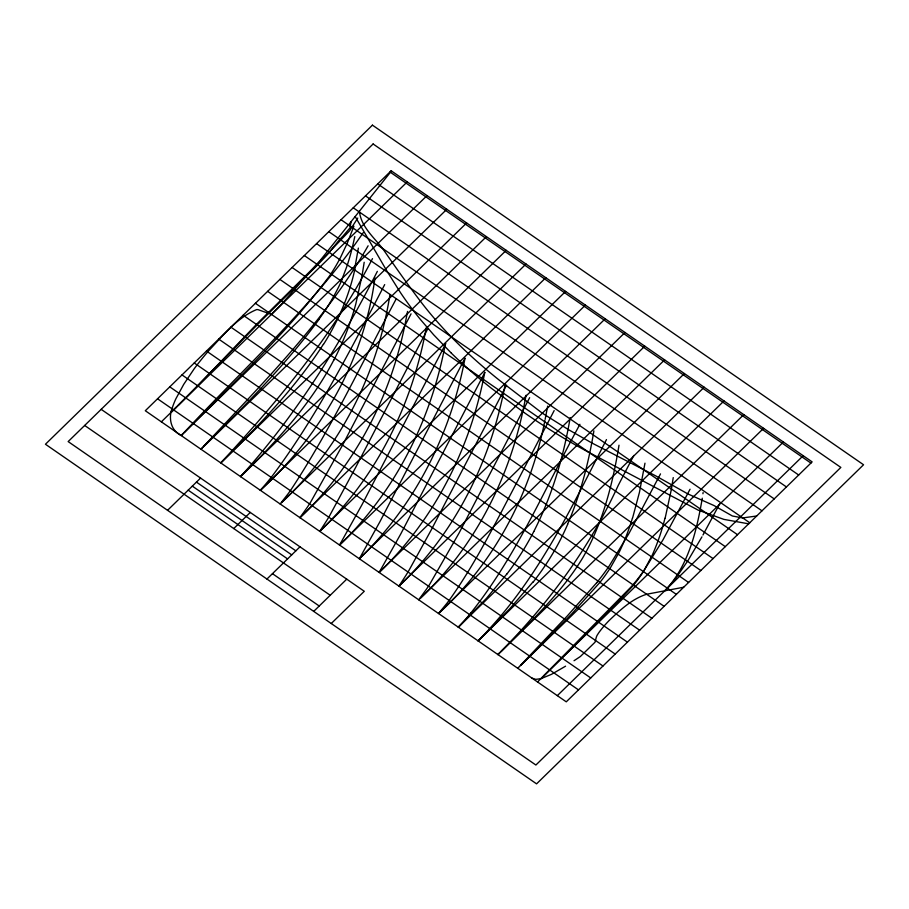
<?xml version="1.0" encoding="UTF-8"?>
<svg xmlns="http://www.w3.org/2000/svg" width="909" height="909" viewBox="0 0 909 909"><rect width="100%" height="100%" fill="white"/><g stroke="black" fill="none" stroke-linecap="round" stroke-linejoin="round"><path stroke-width="1.36" d="M703.1 492.542L702.93 493.757M364.191 262.269L362.202 274.859M673.239 477.6L671.342 489.497M358.373 248.112L354.601 269.166M702.271 498.212C696.624 531.026 688.499 566.091 664.729 590.839M619.006 445.205C612.677 484.167 602.701 523.266 582.828 557.694C561.148 593.418 530.152 622.12 500.984 651.583M644.981 463.17L639.447 492.326L632.55 518.153M593.884 430.889C588.623 462.84 580.408 494.451 567.602 524.243M374.951 277.859C364.134 359.896 321.172 434.922 260.349 490.281A272.78 221.251 -15.8 0 0 272.484 475.714C316.786 416.345 350.454 350.022 384.689 284.597M570.204 417.572C563.489 456.977 552.081 495.825 533.822 531.481M362.191 274.927L355.839 303.833A345.5 280.222 -15.8 0 1 333.876 360.066M389.95 294.561C377.667 373.292 340.318 448.069 281.676 502.484M671.331 489.542L665.115 518.312M547.684 406.084L545.127 419.401M407.55 311.423L405.209 323.468M526.095 395.233L523.936 406.153M426.219 327.797C412.413 404.312 376.451 477.543 319.741 531.356L326.592 520.766A271.302 220.046 -15.8 0 0 329.819 515.358L355.839 467.078L427.753 328.853M505.177 384.234C491.155 460.136 455.375 532.81 398.937 586.123L405.812 575.556A323.729 262.565 -15.8 0 0 409.084 570.182L431.445 529.561L506.563 385.189M445.455 343.352C431.411 419.129 395.563 491.542 339.546 545.048L362.077 504.54L445.808 343.591M484.77 372.36C470.532 447.558 434.786 519.346 379.144 572.431L400.812 533.867L484.838 372.406M544.889 420.56C530.538 493.951 494.053 562.989 438.536 613.495L446.569 603.735A205.502 166.677 -15.8 0 0 450.341 598.701C474.68 564.273 493.701 526.493 513.267 489.258L554.172 410.573M404.869 325.07C390.12 397.847 354.294 466.635 299.947 517.664L307.242 507.381A213.797 173.403 -15.8 0 0 310.651 502.109L342.545 445.137L411.061 313.855M523.709 407.243C508.972 479.259 474.089 547.695 420.265 598.315M354.805 236.601L352.487 246.771M352.374 247.214L352.215 247.873A288.483 233.977 -15.8 0 1 346.67 266.928L342.068 279.04M353.908 226.193L347.465 242.726L340.477 257.565A211.036 171.165 -15.8 0 1 329.74 275.643C286.108 333.989 232.306 383.882 181.152 435.525L182.686 434.025M651.162 557.172L644.208 570.17A139.338 113.011 -15.8 0 1 633.221 585.566L614.473 605.735L544.048 675.58M618.12 554.115L610.893 566.943A168.949 137.032 -15.8 0 1 607.462 572.204A189.015 153.303 -15.8 0 1 599.963 582.362L571.784 613.859L520.789 665.274M377.349 271.359C339.955 344.716 295.959 415.413 240.555 476.589C276.245 441.842 310.605 404.528 333.808 360.044M396.21 298.891C362.089 362.566 331.274 428.378 291.55 488.906A209.434 169.858 -15.8 0 1 287.914 494.019L280.154 503.972L526.027 264.03M529.64 397.676L458.943 533.276L429.639 584.385A233.193 189.129 -15.8 0 1 426.151 589.611L418.731 599.804L664.615 359.873M579.931 424.298C545.161 487.815 516.482 555.91 470.885 612.916M606.473 439.592C572.954 504.722 540.969 572.216 491.144 626.926A300.368 243.612 -15.8 0 1 484.031 634.755L478.134 640.879L509.506 609.03L533.004 581.93M633.823 455.443L618.256 485.372C589.089 548.866 547.241 605.326 497.927 654.571L499.461 653.082M660.502 473.896L628.926 533.526L609.303 565.852A263.462 213.683 -15.8 0 1 596.747 582.669M690.056 489.235L662.979 539.844L644.208 570.193A201.684 163.575 -15.8 0 1 631.255 586.748L540.844 678.716L535.753 679.353L532.004 678.125M719.61 503.961L702.964 535.015M372.485 258.622C333.433 334.432 278.552 400.744 220.751 462.908L466.624 222.966M701.941 536.855L688.068 560.41L676.228 577.704A130.192 105.592 -15.8 0 1 667.376 588.18L665.388 590.168M368.1 245.794C324.252 322.456 260.701 385.075 200.957 449.216L446.83 209.275M359.339 558.74L379.826 521.902L465.033 358.112C450.864 433.502 415.072 505.472 359.339 558.74L605.212 318.798M323.309 344.386C295.084 388.37 258.326 426.003 221.194 462.465M363.248 232.647C312.514 306.708 244.828 366.906 184.197 432.525M319.116 319.286C285.221 365.407 244.589 406.039 204.014 446.228M506.836 574.022L486.531 598.247L458.329 627.187A239.999 194.651 -15.8 0 0 470.907 612.927M391.461 170.983L319.934 260.769L280.438 305.333L271.45 314.4L258.145 309.685A5.306 4.306 -15.8 0 0 256.588 309.594C237.192 317.616 223.478 335.126 209.252 350.113A311.446 252.6 -15.8 0 0 198.457 363.168A266.587 216.217 -15.8 0 0 194.128 368.884L183.709 384.382L175.937 398.676A97.354 78.958 -15.8 0 0 172.449 407.357C168.301 417.197 170.369 429.991 180.618 435.15M596.747 582.669L567.352 615.893L517.732 668.263L763.605 428.321M357.748 218.08L349.647 230.727L326.081 255.418L257.826 322.968L196.151 387.393L171.142 412.277L176.596 407.016M178.119 405.516L261.565 320.457L316.15 266.428L327.854 254.054L338.33 241.124A71.243 57.778 -15.8 0 1 342.852 236.249L349.988 227.909L351.079 221.819M161.359 421.833L407.232 181.891M181.152 435.525L427.037 195.583M167.551 510.313L200.571 478.077M240.555 476.589L486.429 236.658M260.349 490.281L506.222 250.339M233.761 528.561L250.27 512.449M299.947 517.664L545.82 277.722M266.939 579.044L299.97 546.809M319.741 531.356L565.625 291.414M339.546 545.048L585.419 305.106M313.719 611.382L346.738 579.158M379.144 572.431L625.017 332.489M331.251 623.517L364.282 591.282L101.183 409.345M398.937 586.123L644.811 346.181M438.536 613.495L684.409 373.554M458.329 627.187L704.202 387.245M478.134 640.879L724.007 400.937M497.927 654.571L743.801 414.629M537.526 681.955L783.399 442.013M557.319 695.646L803.192 455.704M574.034 660.718L580.374 656.514L595.054 642.186L595.997 638.391A15.487 12.556 -15.8 0 1 597.099 635.334L598.372 633.346A56.233 45.609 -15.8 0 1 599.747 631.403L601.769 628.778A114.443 92.82 -15.8 0 1 609.212 620.449C620.199 610.019 631.903 598.906 646.651 594.247L683.693 587.225M565.58 666.183L551.445 674.353L540.878 678.705M756.674 516.005L742.619 517.937L732.359 515.982L714.031 505.563L687.908 493.939L655.707 475.85L592.032 443.069L568.023 429.378L542.321 413.186L506.802 385.95A435.252 353.022 -15.8 0 1 499.7 380.496C470.396 357.135 443.103 331.001 420.344 301.14C407.709 284.472 395.631 267.394 383.78 250.168C374.781 237.874 361.225 227.523 359.396 211.354M748.652 523.834L723.882 519.38L698.146 510.119L588.384 452.125A792.307 642.606 -15.8 0 1 523.595 412.197M389.961 171.983L810.908 463.079M377.724 183.925L798.681 475.009M365.498 195.855L786.444 486.951M353.26 207.797L774.218 498.893M341.023 219.728L761.981 510.824M328.797 231.67L749.755 522.766M316.559 243.612L737.517 534.697M304.333 255.543L725.28 546.639M292.096 267.485L713.054 558.581M279.87 279.415L700.816 570.511M267.632 291.357L688.59 582.453M255.395 303.299L676.353 594.384M243.169 315.23L664.127 606.326M230.931 327.172L651.889 618.268M218.705 339.102L639.652 630.198M206.468 351.044L627.426 642.14M194.242 362.986L615.188 654.071M182.005 374.917L602.962 666.013M169.767 386.859L590.725 677.944M157.541 398.79L578.499 689.886M196.446 482.111L295.845 550.843M192.322 486.133L291.709 554.865M188.186 490.167L287.585 558.899M84.662 425.457L330.228 595.27M272.45 573.67L319.218 606.008M523.584 412.209L491.576 388.427A674.637 547.173 -15.8 0 1 450.762 352.601M450.796 352.578L433.707 334.853L420.799 319.934A498.768 404.539 -15.8 0 1 400.074 292.028L386.7 270.689L355.214 216.615M664.956 518.289A287.471 233.158 -15.8 0 1 651.333 557.217M632.425 518.13A290.71 235.783 -15.8 0 1 618.256 554.16M567.671 524.254A291.8 236.67 -15.8 0 1 533.219 582.033M533.822 531.481A316.423 256.645 -15.8 0 1 506.881 574.045M354.885 269.189A287.517 233.193 -15.8 0 1 323.456 344.443M342.307 279.097A247.225 200.514 -15.8 0 1 318.991 319.229M372.429 125.147L45.45 444.24L536.571 783.853L863.55 464.76L372.429 125.147M373.11 143.974L68.152 441.581L535.89 765.026L840.848 467.419L373.11 143.974M391.177 170.79L145.304 410.732L566.262 701.828L812.135 461.886L391.177 170.79"/></g></svg>
